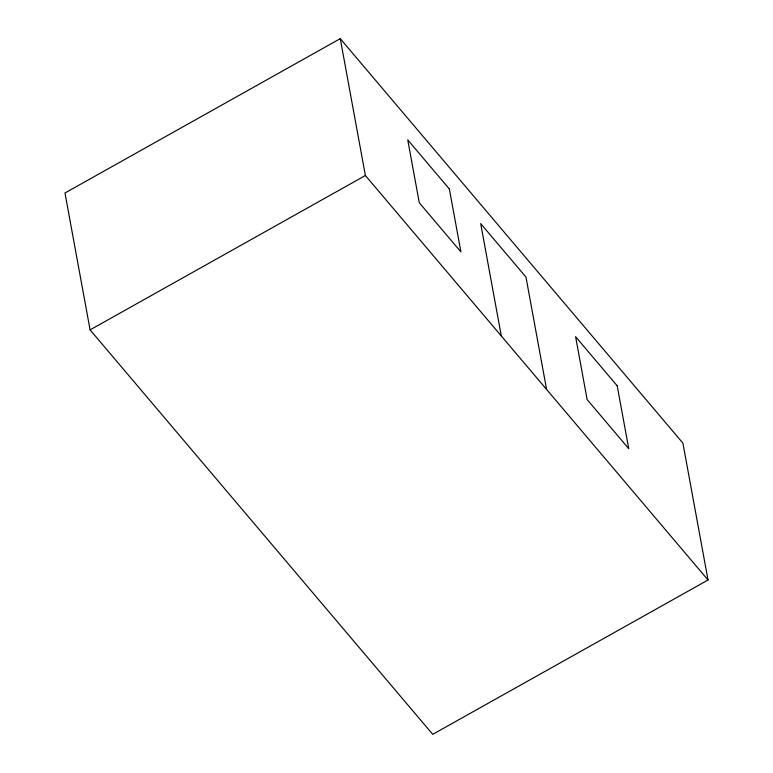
<?xml version="1.0" encoding="UTF-8"?>
<svg xmlns="http://www.w3.org/2000/svg" width="773" height="773" viewBox="0 0 773 773"><rect width="100%" height="100%" fill="white"/><g stroke="black" fill="none" stroke-linecap="round" stroke-linejoin="round"><path stroke-width="1.16" d="M340.265 38.65L64.971 192.999L90.093 329.868L432.735 734.35L708.029 580.001L682.907 443.132L340.265 38.65L365.387 175.519L708.029 580.001M90.093 329.868L365.387 175.519M546.588 389.428L525.969 277.053L480.68 223.59L501.31 335.975M617.212 385.833L575.595 336.69L587.132 399.554L628.749 448.688L617.212 385.833M449.374 189.018L407.748 139.884L419.285 202.739L460.901 251.872L449.374 189.018"/></g></svg>
